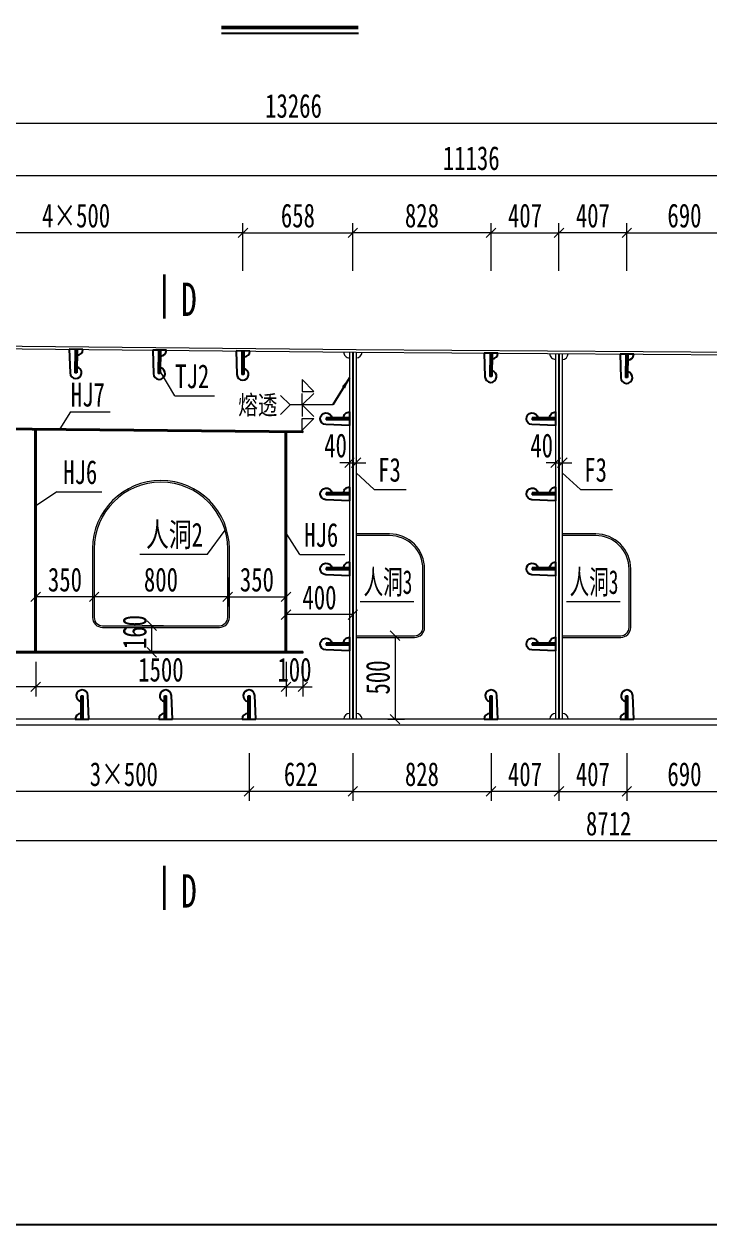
# Model space of a CAD drawing. Header units: millimetres. Extents: x -89049 to 410567, y -307459 to -100425.
# Drawn here: x 175663 to 179767, y -127671 to -120476 of the extents above; entities that cross this region are included whole.
import ezdxf
from ezdxf.enums import TextEntityAlignment as Align

# ---------------------------------------------------------------- set-up
doc = ezdxf.new("R2010")
doc.units = ezdxf.units.MM
doc.layers.get('Defpoints').update_dxf_attribs({"color": 8})
for name, color, linetype, lineweight in [('Dim', 4, 'Continuous', 15), ('文字', 7, 'Continuous', 15), ('粗线', 3, 'Continuous', 35), ('细实线', 4, 'Continuous', 15), ('钢板粗线', 1, 'Continuous', 25), ('钢板细线', 6, 'Continuous', 15)]:
    doc.layers.add(name, color=color, linetype=linetype, lineweight=lineweight)
doc.layers.add('Text', color=4, linetype='Continuous')
doc.styles.add('111', font='', dxfattribs={"width": 0.7})
doc.styles.add('BM_Dim', font='', dxfattribs={"width": 0.85})
doc.styles.add('SMEDI', font='', dxfattribs={"width": 0.75})
doc.styles.get("Standard").update_dxf_attribs({"font": ''})
doc.styles.get('111').set_extended_font_data('仿宋_GB2312')
doc.styles.get('BM_Dim').set_extended_font_data('仿宋_GB2312')
doc.styles.get('SMEDI').set_extended_font_data('仿宋_GB2312')
doc.styles.get('Standard').set_extended_font_data('仿宋_GB2312')
doc.dimstyles.new('200', dxfattribs={"dimscale": 0, "dimtxt": 2.5, "dimasz": 1, "dimexe": 1, "dimexo": 1, "dimgap": 0.6, "dimtad": 1, "dimdec": 0, "dimdsep": 46, "dimtxsty": '111', "dimblk": 'OBLIQUE', "dimcen": 0, "dimclrd": 4, "dimclre": 4, "dimclrt": 4, "dimadec": 1, "dimazin": 2, "dimtfac": 1, "dimtdec": 0, "dimtix": 1, "dimtmove": 2, "dimatfit": 3, "dimfxl": 4, "dimfxlon": 1, "dimtolj": 1, "dimlwd": -1, "dimlwe": -1, "dimarcsym": 0})
doc.dimstyles.new('MSteel_1.0_1.0', dxfattribs={"dimtxt": 3, "dimasz": 1.2, "dimexe": 1, "dimexo": 1, "dimgap": 1, "dimtad": 3, "dimtoh": 1, "dimdec": 0, "dimzin": 0, "dimdsep": 46, "dimtxsty": 'Standard', "dimblk": 'ARCHTICK', "dimcen": 0.09, "dimclrd": 3, "dimclre": 3, "dimadec": 0, "dimazin": 0, "dimtfac": 1, "dimtdec": 4, "dimtofl": 0, "dimtmove": 0, "dimatfit": 3, "dimfxl": 1, "dimtolj": 1, "dimtzin": 0, "dimarcsym": 0})

# ---------------------------------------------------------------- blocks, each defined once
blk = doc.blocks.new('_Oblique')
at = {"color": 0, "linetype": 'ByBlock', "lineweight": -2}
blk.add_line((-0.5, -0.5), (0.5, 0.5), dxfattribs=at)
blk = doc.blocks.new('*D1862')
at = {"layer": 'Defpoints', "color": 0, "transparency": 16777216}
for p in [(175733.6, -124241), (177233.6, -124241), (175733.6, -124447.2)]:
    blk.add_point(p, dxfattribs=at)
at = {"layer": '细实线', "color": 4, "transparency": 16777216}
for p, q in [((175733.6, -124298.1), (175733.6, -124504.4)), ((177233.6, -124298.1), (177233.6, -124504.4)), ((177233.6, -124447.2), (175733.6, -124447.2))]:
    blk.add_line(p, q, dxfattribs=at)
at = {"layer": '细实线', "color": 4, "transparency": 16777216, "xscale": 57.14285714285715, "yscale": 57.14285714285715, "zscale": 57.14285714285715, "rotation": 180}
blk.add_blockref('_Oblique', (175733.6, -124447.2), dxfattribs=at)
at = {"layer": '细实线', "color": 4, "transparency": 16777216, "xscale": 57.14285714285715, "yscale": 57.14285714285715, "zscale": 57.14285714285715}
blk.add_blockref('_Oblique', (177233.6, -124447.2), dxfattribs=at)
at = {"layer": '细实线', "color": 4, "transparency": 16777216, "insert": (176483.6, -124345), "char_height": 142.86, "attachment_point": 5, "style": '111'}
blk.add_mtext('\\A1;1500', dxfattribs=at)
blk = doc.blocks.new('*D1863')
at = {"layer": 'Defpoints', "color": 0, "transparency": 16777216}
for p in [(176083.8, -123740.5), (176883.8, -123734.2), (176083.8, -123907.9)]:
    blk.add_point(p, dxfattribs=at)
at = {"layer": '细实线', "color": 4, "transparency": 16777216}
for p, q in [((176083.8, -123797.7), (176083.8, -123965)), ((176883.8, -123791.4), (176883.8, -123965)), ((176883.8, -123907.9), (176083.8, -123907.9))]:
    blk.add_line(p, q, dxfattribs=at)
at = {"layer": '细实线', "color": 4, "transparency": 16777216, "xscale": 57.14285714285715, "yscale": 57.14285714285715, "zscale": 57.14285714285715, "rotation": 180}
blk.add_blockref('_Oblique', (176083.8, -123907.9), dxfattribs=at)
at = {"layer": '细实线', "color": 4, "transparency": 16777216, "xscale": 57.14285714285715, "yscale": 57.14285714285715, "zscale": 57.14285714285715}
blk.add_blockref('_Oblique', (176883.8, -123907.9), dxfattribs=at)
at = {"layer": '细实线', "color": 4, "transparency": 16777216, "insert": (176483.8, -123805.6), "char_height": 142.86, "attachment_point": 5, "style": '111'}
blk.add_mtext('\\A1;800', dxfattribs=at)
blk = doc.blocks.new('*D1864')
at = {"layer": 'Defpoints', "color": 0, "transparency": 16777216}
for p in [(177233.6, -123752.3), (177633.6, -123784.6), (177233.6, -124014.7)]:
    blk.add_point(p, dxfattribs=at)
at = {"layer": '细实线', "color": 4, "transparency": 16777216}
for p, q in [((177233.6, -123809.4), (177233.6, -124071.8)), ((177633.6, -123841.7), (177633.6, -124071.8)), ((177633.6, -124014.7), (177233.6, -124014.7))]:
    blk.add_line(p, q, dxfattribs=at)
at = {"layer": '细实线', "color": 4, "transparency": 16777216, "xscale": 57.14285714285715, "yscale": 57.14285714285715, "zscale": 57.14285714285715, "rotation": 180}
blk.add_blockref('_Oblique', (177233.6, -124014.7), dxfattribs=at)
at = {"layer": '细实线', "color": 4, "transparency": 16777216, "xscale": 57.14285714285715, "yscale": 57.14285714285715, "zscale": 57.14285714285715}
blk.add_blockref('_Oblique', (177633.6, -124014.7), dxfattribs=at)
at = {"layer": '细实线', "color": 4, "transparency": 16777216, "insert": (177433.6, -123912.5), "char_height": 142.86, "attachment_point": 5, "style": '111'}
blk.add_mtext('\\A1;400', dxfattribs=at)
blk = doc.blocks.new('*D1866')
at = {"layer": 'Defpoints', "color": 0, "transparency": 16777216}
for p in [(183910.9, -121382.7), (172775.3, -122377.2), (183910.9, -122383.5)]:
    blk.add_point(p, dxfattribs=at)
at = {"layer": '细实线', "color": 4, "transparency": 16777216}
for p, q in [((172775.3, -121611.3), (172775.3, -121325.6)), ((183910.9, -121611.3), (183910.9, -121325.6)), ((172775.3, -121382.7), (183910.9, -121382.7))]:
    blk.add_line(p, q, dxfattribs=at)
at = {"layer": '细实线', "color": 4, "transparency": 16777216, "xscale": 57.14285714285715, "yscale": 57.14285714285715, "zscale": 57.14285714285715, "rotation": 180}
blk.add_blockref('_Oblique', (172775.3, -121382.7), dxfattribs=at)
at = {"layer": '细实线', "color": 4, "transparency": 16777216, "xscale": 57.14285714285715, "yscale": 57.14285714285715, "zscale": 57.14285714285715}
blk.add_blockref('_Oblique', (183910.9, -121382.7), dxfattribs=at)
at = {"layer": '细实线', "color": 4, "transparency": 16777216, "insert": (178343.1, -121280.5), "char_height": 142.86, "attachment_point": 5, "style": '111'}
blk.add_mtext('\\A1;11136', dxfattribs=at)
blk = doc.blocks.new('*D1867')
at = {"layer": 'Defpoints', "color": 0, "transparency": 16777216}
for p in [(174810.5, -124643.6), (183522.1, -124677), (174810.5, -125369.4)]:
    blk.add_point(p, dxfattribs=at)
at = {"layer": '细实线', "color": 4, "transparency": 16777216}
for p, q in [((174810.5, -125140.8), (174810.5, -125426.5)), ((183522.1, -125140.8), (183522.1, -125426.5)), ((183522.1, -125369.4), (174810.5, -125369.4))]:
    blk.add_line(p, q, dxfattribs=at)
at = {"layer": '细实线', "color": 4, "transparency": 16777216, "xscale": 57.14285714285715, "yscale": 57.14285714285715, "zscale": 57.14285714285715, "rotation": 180}
blk.add_blockref('_Oblique', (174810.5, -125369.4), dxfattribs=at)
at = {"layer": '细实线', "color": 4, "transparency": 16777216, "xscale": 57.14285714285715, "yscale": 57.14285714285715, "zscale": 57.14285714285715}
blk.add_blockref('_Oblique', (183522.1, -125369.4), dxfattribs=at)
at = {"layer": '细实线', "color": 4, "transparency": 16777216, "insert": (179166.3, -125267.2), "char_height": 142.86, "attachment_point": 5, "style": '111'}
blk.add_mtext('\\A1;8712', dxfattribs=at)
blk = doc.blocks.new('*D1870')
at = {"layer": 'Defpoints', "color": 0, "transparency": 16777216}
for p in [(177011.4, -124641), (177633.6, -124641), (177011.4, -125073.3)]:
    blk.add_point(p, dxfattribs=at)
at = {"layer": '细实线', "color": 4, "transparency": 16777216}
for p, q in [((177011.4, -124844.7), (177011.4, -125130.4)), ((177633.6, -124844.7), (177633.6, -125130.4)), ((177633.6, -125073.3), (177011.4, -125073.3))]:
    blk.add_line(p, q, dxfattribs=at)
at = {"layer": '细实线', "color": 4, "transparency": 16777216, "xscale": 57.14285714285715, "yscale": 57.14285714285715, "zscale": 57.14285714285715, "rotation": 180}
blk.add_blockref('_Oblique', (177011.4, -125073.3), dxfattribs=at)
at = {"layer": '细实线', "color": 4, "transparency": 16777216, "xscale": 57.14285714285715, "yscale": 57.14285714285715, "zscale": 57.14285714285715}
blk.add_blockref('_Oblique', (177633.6, -125073.3), dxfattribs=at)
at = {"layer": '细实线', "color": 4, "transparency": 16777216, "insert": (177322.5, -124971.1), "char_height": 142.86, "attachment_point": 5, "style": '111'}
blk.add_mtext('\\A1;622', dxfattribs=at)
blk = doc.blocks.new('*D1877')
at = {"layer": 'Defpoints', "color": 0, "transparency": 16777216}
for p in [(183910.9, -121069.4), (170645.3, -122369.7), (183910.9, -122383.5)]:
    blk.add_point(p, dxfattribs=at)
at = {"layer": '细实线', "color": 4, "transparency": 16777216}
for p, q in [((170645.3, -121298), (170645.3, -121012.3)), ((183910.9, -121298), (183910.9, -121012.3)), ((170645.3, -121069.4), (183910.9, -121069.4))]:
    blk.add_line(p, q, dxfattribs=at)
at = {"layer": '细实线', "color": 4, "transparency": 16777216, "xscale": 57.14285714285715, "yscale": 57.14285714285715, "zscale": 57.14285714285715, "rotation": 180}
blk.add_blockref('_Oblique', (170645.3, -121069.4), dxfattribs=at)
at = {"layer": '细实线', "color": 4, "transparency": 16777216, "xscale": 57.14285714285715, "yscale": 57.14285714285715, "zscale": 57.14285714285715}
blk.add_blockref('_Oblique', (183910.9, -121069.4), dxfattribs=at)
at = {"layer": '细实线', "color": 4, "transparency": 16777216, "insert": (177278.1, -120967.2), "char_height": 142.86, "attachment_point": 5, "style": '111'}
blk.add_mtext('\\A1;13266', dxfattribs=at)
blk = doc.blocks.new('*D1878')
at = {"layer": 'Defpoints', "color": 0, "transparency": 16777216}
for p in [(177233.6, -124241), (177333.6, -124241), (177333.6, -124447.2)]:
    blk.add_point(p, dxfattribs=at)
at = {"layer": '细实线', "color": 4, "transparency": 16777216}
for p, q in [((177233.6, -124298.1), (177233.6, -124504.4)), ((177333.6, -124298.1), (177333.6, -124504.4)), ((177233.6, -124447.2), (177176.5, -124447.2)), ((177233.6, -124447.2), (177333.6, -124447.2)), ((177333.6, -124447.2), (177390.8, -124447.2))]:
    blk.add_line(p, q, dxfattribs=at)
at = {"layer": '细实线', "color": 4, "transparency": 16777216, "xscale": 57.14285714285715, "yscale": 57.14285714285715, "zscale": 57.14285714285715}
blk.add_blockref('_Oblique', (177233.6, -124447.2), dxfattribs=at)
at = {"layer": '细实线', "color": 4, "transparency": 16777216, "xscale": 57.14285714285715, "yscale": 57.14285714285715, "zscale": 57.14285714285715, "rotation": 180}
blk.add_blockref('_Oblique', (177333.6, -124447.2), dxfattribs=at)
at = {"layer": '细实线', "color": 4, "transparency": 16777216, "insert": (177283.6, -124345), "char_height": 142.86, "attachment_point": 5, "style": '111'}
blk.add_mtext('\\A1;100', dxfattribs=at)
blk = doc.blocks.new('*D1879')
at = {"layer": 'Defpoints', "color": 0, "transparency": 16777216}
for p in [(176883.8, -123740.3), (177233.6, -123732.4), (177233.6, -123907.9)]:
    blk.add_point(p, dxfattribs=at)
at = {"layer": '细实线', "color": 4, "transparency": 16777216}
for p, q in [((176883.8, -123797.4), (176883.8, -123965)), ((177233.6, -123789.5), (177233.6, -123965)), ((176883.8, -123907.9), (177233.6, -123907.9))]:
    blk.add_line(p, q, dxfattribs=at)
at = {"layer": '细实线', "color": 4, "transparency": 16777216, "xscale": 57.14285714285715, "yscale": 57.14285714285715, "zscale": 57.14285714285715, "rotation": 180}
blk.add_blockref('_Oblique', (176883.8, -123907.9), dxfattribs=at)
at = {"layer": '细实线', "color": 4, "transparency": 16777216, "xscale": 57.14285714285715, "yscale": 57.14285714285715, "zscale": 57.14285714285715}
blk.add_blockref('_Oblique', (177233.6, -123907.9), dxfattribs=at)
at = {"layer": '细实线', "color": 4, "transparency": 16777216, "insert": (177058.7, -123805.6), "char_height": 142.86, "attachment_point": 5, "style": '111'}
blk.add_mtext('\\A1;350', dxfattribs=at)
blk = doc.blocks.new('*D1880')
at = {"layer": 'Defpoints', "color": 0, "transparency": 16777216}
for p in [(175733.6, -123737.6), (176083.8, -123740.5), (175733.6, -123907.9)]:
    blk.add_point(p, dxfattribs=at)
at = {"layer": '细实线', "color": 4, "transparency": 16777216}
for p, q in [((175733.6, -123794.8), (175733.6, -123965)), ((176083.8, -123797.7), (176083.8, -123965)), ((176083.8, -123907.9), (175733.6, -123907.9))]:
    blk.add_line(p, q, dxfattribs=at)
at = {"layer": '细实线', "color": 4, "transparency": 16777216, "xscale": 57.14285714285715, "yscale": 57.14285714285715, "zscale": 57.14285714285715, "rotation": 180}
blk.add_blockref('_Oblique', (175733.6, -123907.9), dxfattribs=at)
at = {"layer": '细实线', "color": 4, "transparency": 16777216, "xscale": 57.14285714285715, "yscale": 57.14285714285715, "zscale": 57.14285714285715}
blk.add_blockref('_Oblique', (176083.8, -123907.9), dxfattribs=at)
at = {"layer": '细实线', "color": 4, "transparency": 16777216, "insert": (175908.7, -123805.6), "char_height": 142.86, "attachment_point": 5, "style": '111'}
blk.add_mtext('\\A1;350', dxfattribs=at)
blk = doc.blocks.new('*D1882')
at = {"layer": 'Defpoints', "color": 0, "transparency": 16777216}
for p in [(177613.6, -123049.4), (177653.6, -123056.7), (177653.6, -123104.3)]:
    blk.add_point(p, dxfattribs=at)
at = {"layer": '细实线', "color": 4, "transparency": 16777216}
for p, q in [((177613.6, -123104.3), (177556.5, -123104.3)), ((177613.6, -123104.3), (177613.6, -123161.4)), ((177613.6, -123104.3), (177653.6, -123104.3)), ((177653.6, -123104.3), (177653.6, -123161.4)), ((177653.6, -123104.3), (177710.8, -123104.3))]:
    blk.add_line(p, q, dxfattribs=at)
at = {"layer": '细实线', "color": 4, "transparency": 16777216, "xscale": 57.14285714285715, "yscale": 57.14285714285715, "zscale": 57.14285714285715}
blk.add_blockref('_Oblique', (177613.6, -123104.3), dxfattribs=at)
at = {"layer": '细实线', "color": 4, "transparency": 16777216, "xscale": 57.14285714285715, "yscale": 57.14285714285715, "zscale": 57.14285714285715, "rotation": 180}
blk.add_blockref('_Oblique', (177653.6, -123104.3), dxfattribs=at)
at = {"layer": '细实线', "color": 4, "transparency": 16777216, "insert": (177530.1, -123002), "char_height": 142.86, "attachment_point": 5, "style": '111'}
blk.add_mtext('\\A1;40', dxfattribs=at)
blk = doc.blocks.new('14-160加劲 有过焊孔')
at = {"layer": 'Defpoints'}
blk.add_line((38609.4, 31489.3), (38609.4, 31629.3), dxfattribs=at)
at = {"layer": '钢板粗线', "color": 7}
for p, q in [((38603.4, 31489.3), (38603.4, 31629.3)), ((38603.4, 31629.3), (38615.4, 31629.3)), ((38615.4, 31489.3), (38615.4, 31629.3)), ((38650.4, 31489.3), (38644.3, 31630.8)), ((38568.4, 31489.3), (38650.4, 31489.3))]:
    blk.add_line(p, q, dxfattribs=at)
for centre, start, end in [((38609.4, 31629.3), 2.44105, 260.12911), ((38603.4, 31489.3), 90, 180)]:
    blk.add_arc(centre, 35, start, end, dxfattribs=at)
blk = doc.blocks.new('*D1883')
at = {"layer": 'Defpoints', "color": 0, "transparency": 16777216}
for p in [(175035.9, -124241), (175733.6, -124241), (175035.9, -124447.2)]:
    blk.add_point(p, dxfattribs=at)
at = {"layer": '细实线', "color": 4, "transparency": 16777216}
for p, q in [((175035.9, -124298.1), (175035.9, -124504.4)), ((175733.6, -124298.1), (175733.6, -124504.4)), ((175733.6, -124447.2), (175035.9, -124447.2))]:
    blk.add_line(p, q, dxfattribs=at)
at = {"layer": '细实线', "color": 4, "transparency": 16777216, "xscale": 57.14285714285715, "yscale": 57.14285714285715, "zscale": 57.14285714285715, "rotation": 180}
blk.add_blockref('_Oblique', (175035.9, -124447.2), dxfattribs=at)
at = {"layer": '细实线', "color": 4, "transparency": 16777216, "xscale": 57.14285714285715, "yscale": 57.14285714285715, "zscale": 57.14285714285715}
blk.add_blockref('_Oblique', (175733.6, -124447.2), dxfattribs=at)
at = {"layer": '细实线', "color": 4, "transparency": 16777216, "insert": (175384.7, -124345), "char_height": 142.86, "attachment_point": 5, "style": '111'}
blk.add_mtext('\\A1;698', dxfattribs=at)
blk = doc.blocks.new('12-140加劲 有过焊孔')
at = {"layer": 'Defpoints'}
blk.add_line((0, 0), (0, 140), dxfattribs=at)
at = {"layer": '钢板粗线', "color": 7}
for p, q in [((-6, 0), (-6, 140)), ((-6, 140), (6, 140)), ((6, 0), (6, 140)), ((41, 0), (35, 141.5)), ((-41, 0), (41, 0))]:
    blk.add_line(p, q, dxfattribs=at)
for centre, start, end in [((0, 140), 2.44105, 260.12911), ((-6, 0), 90, 180)]:
    blk.add_arc(centre, 35, start, end, dxfattribs=at)
blk = doc.blocks.new('*D1892')
at = {"layer": 'Defpoints', "color": 0, "transparency": 16777216}
for p in [(174975.3, -121726.8), (174975.3, -122415.2), (176975.3, -122435.3)]:
    blk.add_point(p, dxfattribs=at)
at = {"layer": '细实线', "color": 4, "transparency": 16777216}
for p, q in [((174975.3, -121955.3), (174975.3, -121669.6)), ((176975.3, -121955.3), (176975.3, -121669.6)), ((176975.3, -121726.8), (174975.3, -121726.8))]:
    blk.add_line(p, q, dxfattribs=at)
at = {"layer": '细实线', "color": 4, "transparency": 16777216, "xscale": 57.14285714285715, "yscale": 57.14285714285715, "zscale": 57.14285714285715, "rotation": 180}
blk.add_blockref('_Oblique', (174975.3, -121726.8), dxfattribs=at)
at = {"layer": '细实线', "color": 4, "transparency": 16777216, "xscale": 57.14285714285715, "yscale": 57.14285714285715, "zscale": 57.14285714285715}
blk.add_blockref('_Oblique', (176975.3, -121726.8), dxfattribs=at)
at = {"layer": '细实线', "color": 4, "transparency": 16777216, "insert": (175975.3, -121624.5), "char_height": 142.86, "attachment_point": 5, "style": '111'}
blk.add_mtext('\\A1;4×500', dxfattribs=at)
blk = doc.blocks.new('*D1893')
at = {"layer": 'Defpoints', "color": 0, "transparency": 16777216}
for p in [(175511.4, -124641), (177011.4, -124641), (175511.4, -125073.3)]:
    blk.add_point(p, dxfattribs=at)
at = {"layer": '细实线', "color": 4, "transparency": 16777216}
for p, q in [((175511.4, -124844.7), (175511.4, -125130.4)), ((177011.4, -124844.7), (177011.4, -125130.4)), ((177011.4, -125073.3), (175511.4, -125073.3))]:
    blk.add_line(p, q, dxfattribs=at)
at = {"layer": '细实线', "color": 4, "transparency": 16777216, "xscale": 57.14285714285715, "yscale": 57.14285714285715, "zscale": 57.14285714285715, "rotation": 180}
blk.add_blockref('_Oblique', (175511.4, -125073.3), dxfattribs=at)
at = {"layer": '细实线', "color": 4, "transparency": 16777216, "xscale": 57.14285714285715, "yscale": 57.14285714285715, "zscale": 57.14285714285715}
blk.add_blockref('_Oblique', (177011.4, -125073.3), dxfattribs=at)
at = {"layer": '细实线', "color": 4, "transparency": 16777216, "insert": (176261.4, -124971.1), "char_height": 142.86, "attachment_point": 5, "style": '111'}
blk.add_mtext('\\A1;3×500', dxfattribs=at)
blk = doc.blocks.new('*D1895')
at = {"layer": 'Defpoints', "color": 0, "transparency": 16777216}
for p in [(177633.6, -121726.8), (176975.3, -122435.2), (177633.6, -122450.1)]:
    blk.add_point(p, dxfattribs=at)
at = {"layer": '细实线', "color": 4, "transparency": 16777216}
for p, q in [((176975.3, -121955.3), (176975.3, -121669.6)), ((177633.6, -121955.3), (177633.6, -121669.6)), ((176975.3, -121726.8), (177633.6, -121726.8))]:
    blk.add_line(p, q, dxfattribs=at)
at = {"layer": '细实线', "color": 4, "transparency": 16777216, "xscale": 57.14285714285715, "yscale": 57.14285714285715, "zscale": 57.14285714285715, "rotation": 180}
blk.add_blockref('_Oblique', (176975.3, -121726.8), dxfattribs=at)
at = {"layer": '细实线', "color": 4, "transparency": 16777216, "xscale": 57.14285714285715, "yscale": 57.14285714285715, "zscale": 57.14285714285715}
blk.add_blockref('_Oblique', (177633.6, -121726.8), dxfattribs=at)
at = {"layer": '细实线', "color": 4, "transparency": 16777216, "insert": (177304.4, -121624.5), "char_height": 142.86, "attachment_point": 5, "style": '111'}
blk.add_mtext('\\A1;658', dxfattribs=at)
blk = doc.blocks.new('全融透2')
at = {"layer": 'Dim'}
blk.add_line((0, 0), (-4.48, 0), dxfattribs=at)
for points in [[(-3.23, 2.65), (-3.23, 1.41), (-2, 1.41)], [(-3.23, -2.65), (-3.23, -1.41), (-2, -1.41)]]:
    blk.add_lwpolyline(points, close=True, dxfattribs=at)
for points in [[(-5.48, 1), (-4.48, 0), (-5.48, -1)], [(-2, 1.21), (-3.23, 0), (-3.23, 1.21)], [(-2, -1.21), (-3.23, 0), (-3.23, -1.21)]]:
    blk.add_lwpolyline(points, dxfattribs=at)
at = {"layer": 'Text', "style": 'SMEDI', "width": 0.75}
blk.add_text('熔透', height=2, dxfattribs=at).set_placement((-9.92, 0), align=Align.MIDDLE_LEFT)
blk = doc.blocks.new('_ArchTick')
at = {"color": 0, "linetype": 'ByBlock', "const_width": 0.15}
blk.add_lwpolyline([(-0.5, -0.5), (0.5, 0.5)], dxfattribs=at)
blk = doc.blocks.new('*D1896')
at = {"layer": 'Defpoints', "color": 0, "transparency": 16777216}
for p in [(177785.9, -124141), (177785.9, -124641), (177886.2, -124641)]:
    blk.add_point(p, dxfattribs=at)
at = {"layer": '细实线', "color": 4, "transparency": 16777216}
for p, q in [((177843.1, -124141), (177943.4, -124141)), ((177886.2, -124141), (177886.2, -124641)), ((177843.1, -124641), (177943.4, -124641))]:
    blk.add_line(p, q, dxfattribs=at)
at = {"layer": '细实线', "color": 4, "transparency": 16777216, "xscale": 57.14285714285715, "yscale": 57.14285714285715, "zscale": 57.14285714285715}
for p, rotation in [((177886.2, -124141), 90), ((177886.2, -124641), 270)]:
    blk.add_blockref('_Oblique', p, dxfattribs=dict(at, rotation=rotation))
at = {"layer": '细实线', "color": 4, "transparency": 16777216, "insert": (177784, -124391), "char_height": 142.86, "attachment_point": 5, "rotation": 90, "style": '111'}
blk.add_mtext('\\A1;500', dxfattribs=at)
blk = doc.blocks.new('*D1897')
at = {"layer": 'Defpoints', "color": 0, "transparency": 16777216}
for p in [(176429, -124081), (176555.9, -124081), (176555.9, -124241)]:
    blk.add_point(p, dxfattribs=at)
at = {"layer": '细实线', "color": 4, "transparency": 16777216}
for p, q in [((176498.8, -124081), (176371.9, -124081)), ((176429, -124241), (176429, -124081)), ((176498.8, -124241), (176371.9, -124241))]:
    blk.add_line(p, q, dxfattribs=at)
at = {"layer": '细实线', "color": 4, "transparency": 16777216, "xscale": 57.14285714285715, "yscale": 57.14285714285715, "zscale": 57.14285714285715}
for p, rotation in [((176429, -124081), 90), ((176429, -124241), 270)]:
    blk.add_blockref('_Oblique', p, dxfattribs=dict(at, rotation=rotation))
at = {"layer": '细实线', "color": 4, "transparency": 16777216, "insert": (176326.8, -124119), "char_height": 142.86, "attachment_point": 5, "rotation": 90, "style": '111'}
blk.add_mtext('\\A1;160', dxfattribs=at)
blk = doc.blocks.new('*D1898')
at = {"layer": 'Defpoints', "color": 0, "transparency": 16777216}
for p in [(172810.9, -122411.8), (174707.9, -124615.7), (174826.2, -124643.6), (174866.6, -124643.6), (181939.5, -124643.6)]:
    blk.add_point(p, dxfattribs=at)
at = {"layer": '细实线', "color": 4, "transparency": 16777216}
blk.add_line((174769, -124643.6), (174648.3, -124643.6), dxfattribs=at)
blk.add_arc((174866.6, -124643.6), 161.2, 132.64892, 180, dxfattribs=at)
at = {"layer": '细实线', "color": 4, "transparency": 16777216, "xscale": 57.14285714285715, "yscale": 57.14285714285715, "zscale": 57.14285714285715}
for p, rotation in [((174757.4, -124525), 42.64891912976159), ((174705.5, -124643.6), 270)]:
    blk.add_blockref('_Oblique', p, dxfattribs=dict(at, rotation=rotation))
at = {"layer": '细实线', "color": 4, "transparency": 16777216, "insert": (174568, -124545.7), "char_height": 142.857, "attachment_point": 5, "rotation": 71.85434, "style": '111'}
blk.add_mtext('\\A1;47.4%%d', dxfattribs=at)
blk = doc.blocks.new('*D1931')
at = {"layer": 'Defpoints', "color": 0, "transparency": 16777216}
for p in [(177633.6, -124641), (178461.6, -124641), (178461.6, -125073.3)]:
    blk.add_point(p, dxfattribs=at)
at = {"layer": '细实线', "color": 4, "transparency": 16777216}
for p, q in [((177633.6, -124844.7), (177633.6, -125130.4)), ((178461.6, -124844.7), (178461.6, -125130.4)), ((177633.6, -125073.3), (178461.6, -125073.3))]:
    blk.add_line(p, q, dxfattribs=at)
at = {"layer": '细实线', "color": 4, "transparency": 16777216, "xscale": 57.14285714285715, "yscale": 57.14285714285715, "zscale": 57.14285714285715, "rotation": 180}
blk.add_blockref('_Oblique', (177633.6, -125073.3), dxfattribs=at)
at = {"layer": '细实线', "color": 4, "transparency": 16777216, "xscale": 57.14285714285715, "yscale": 57.14285714285715, "zscale": 57.14285714285715}
blk.add_blockref('_Oblique', (178461.6, -125073.3), dxfattribs=at)
at = {"layer": '细实线', "color": 4, "transparency": 16777216, "insert": (178047.6, -124971.1), "char_height": 142.86, "attachment_point": 5, "style": '111'}
blk.add_mtext('\\A1;828', dxfattribs=at)
blk = doc.blocks.new('*D1932')
at = {"layer": 'Defpoints', "color": 0, "transparency": 16777216}
for p in [(178461.6, -124641), (178868.5, -124641), (178461.6, -125073.3)]:
    blk.add_point(p, dxfattribs=at)
at = {"layer": '细实线', "color": 4, "transparency": 16777216}
for p, q in [((178461.6, -124844.7), (178461.6, -125130.4)), ((178868.5, -124844.7), (178868.5, -125130.4)), ((178868.5, -125073.3), (178461.6, -125073.3))]:
    blk.add_line(p, q, dxfattribs=at)
at = {"layer": '细实线', "color": 4, "transparency": 16777216, "xscale": 57.14285714285715, "yscale": 57.14285714285715, "zscale": 57.14285714285715, "rotation": 180}
blk.add_blockref('_Oblique', (178461.6, -125073.3), dxfattribs=at)
at = {"layer": '细实线', "color": 4, "transparency": 16777216, "xscale": 57.14285714285715, "yscale": 57.14285714285715, "zscale": 57.14285714285715}
blk.add_blockref('_Oblique', (178868.5, -125073.3), dxfattribs=at)
at = {"layer": '细实线', "color": 4, "transparency": 16777216, "insert": (178665.1, -124971.1), "char_height": 142.86, "attachment_point": 5, "style": '111'}
blk.add_mtext('\\A1;407', dxfattribs=at)
blk = doc.blocks.new('*D1933')
at = {"layer": 'Defpoints', "color": 0, "transparency": 16777216}
for p in [(179275.4, -124641), (179965.6, -124641), (179965.6, -125073.3)]:
    blk.add_point(p, dxfattribs=at)
at = {"layer": '细实线', "color": 4, "transparency": 16777216}
for p, q in [((179275.4, -124844.7), (179275.4, -125130.4)), ((179965.6, -124844.7), (179965.6, -125130.4)), ((179275.4, -125073.3), (179965.6, -125073.3))]:
    blk.add_line(p, q, dxfattribs=at)
at = {"layer": '细实线', "color": 4, "transparency": 16777216, "xscale": 57.14285714285715, "yscale": 57.14285714285715, "zscale": 57.14285714285715, "rotation": 180}
blk.add_blockref('_Oblique', (179275.4, -125073.3), dxfattribs=at)
at = {"layer": '细实线', "color": 4, "transparency": 16777216, "xscale": 57.14285714285715, "yscale": 57.14285714285715, "zscale": 57.14285714285715}
blk.add_blockref('_Oblique', (179965.6, -125073.3), dxfattribs=at)
at = {"layer": '细实线', "color": 4, "transparency": 16777216, "insert": (179620.5, -124971.1), "char_height": 142.86, "attachment_point": 5, "style": '111'}
blk.add_mtext('\\A1;690', dxfattribs=at)
blk = doc.blocks.new('*D1934')
at = {"layer": 'Defpoints', "color": 0, "transparency": 16777216}
for p in [(178868.5, -124641), (179275.4, -124641), (179275.4, -125073.3)]:
    blk.add_point(p, dxfattribs=at)
at = {"layer": '细实线', "color": 4, "transparency": 16777216}
for p, q in [((178868.5, -124844.7), (178868.5, -125130.4)), ((179275.4, -124844.7), (179275.4, -125130.4)), ((178868.5, -125073.3), (179275.4, -125073.3))]:
    blk.add_line(p, q, dxfattribs=at)
at = {"layer": '细实线', "color": 4, "transparency": 16777216, "xscale": 57.14285714285715, "yscale": 57.14285714285715, "zscale": 57.14285714285715, "rotation": 180}
blk.add_blockref('_Oblique', (178868.5, -125073.3), dxfattribs=at)
at = {"layer": '细实线', "color": 4, "transparency": 16777216, "xscale": 57.14285714285715, "yscale": 57.14285714285715, "zscale": 57.14285714285715}
blk.add_blockref('_Oblique', (179275.4, -125073.3), dxfattribs=at)
at = {"layer": '细实线', "color": 4, "transparency": 16777216, "insert": (179071.9, -124971.1), "char_height": 142.86, "attachment_point": 5, "style": '111'}
blk.add_mtext('\\A1;407', dxfattribs=at)
blk = doc.blocks.new('*D1935')
at = {"layer": 'Defpoints', "color": 0, "transparency": 16777216}
for p in [(178848.5, -123049.4), (178888.5, -123056.7), (178888.5, -123104.3)]:
    blk.add_point(p, dxfattribs=at)
at = {"layer": '细实线', "color": 4, "transparency": 16777216}
for p, q in [((178848.5, -123104.3), (178791.4, -123104.3)), ((178848.5, -123104.3), (178848.5, -123161.4)), ((178848.5, -123104.3), (178888.5, -123104.3)), ((178888.5, -123104.3), (178888.5, -123161.4)), ((178888.5, -123104.3), (178945.6, -123104.3))]:
    blk.add_line(p, q, dxfattribs=at)
at = {"layer": '细实线', "color": 4, "transparency": 16777216, "xscale": 57.14285714285715, "yscale": 57.14285714285715, "zscale": 57.14285714285715}
blk.add_blockref('_Oblique', (178848.5, -123104.3), dxfattribs=at)
at = {"layer": '细实线', "color": 4, "transparency": 16777216, "xscale": 57.14285714285715, "yscale": 57.14285714285715, "zscale": 57.14285714285715, "rotation": 180}
blk.add_blockref('_Oblique', (178888.5, -123104.3), dxfattribs=at)
at = {"layer": '细实线', "color": 4, "transparency": 16777216, "insert": (178765, -123002), "char_height": 142.86, "attachment_point": 5, "style": '111'}
blk.add_mtext('\\A1;40', dxfattribs=at)
blk = doc.blocks.new('*D1936')
at = {"layer": 'Defpoints', "color": 0, "transparency": 16777216}
for p in [(177633.6, -121726.8), (177633.6, -122450.1), (178461.6, -122448)]:
    blk.add_point(p, dxfattribs=at)
at = {"layer": '细实线', "color": 4, "transparency": 16777216}
for p, q in [((177633.6, -121955.3), (177633.6, -121669.6)), ((178461.6, -121955.3), (178461.6, -121669.6)), ((178461.6, -121726.8), (177633.6, -121726.8))]:
    blk.add_line(p, q, dxfattribs=at)
at = {"layer": '细实线', "color": 4, "transparency": 16777216, "xscale": 57.14285714285715, "yscale": 57.14285714285715, "zscale": 57.14285714285715, "rotation": 180}
blk.add_blockref('_Oblique', (177633.6, -121726.8), dxfattribs=at)
at = {"layer": '细实线', "color": 4, "transparency": 16777216, "xscale": 57.14285714285715, "yscale": 57.14285714285715, "zscale": 57.14285714285715}
blk.add_blockref('_Oblique', (178461.6, -121726.8), dxfattribs=at)
at = {"layer": '细实线', "color": 4, "transparency": 16777216, "insert": (178047.6, -121624.5), "char_height": 142.86, "attachment_point": 5, "style": '111'}
blk.add_mtext('\\A1;828', dxfattribs=at)
blk = doc.blocks.new('*D1937')
at = {"layer": 'Defpoints', "color": 0, "transparency": 16777216}
for p in [(178868.5, -121726.8), (178461.6, -122448), (178868.5, -122451)]:
    blk.add_point(p, dxfattribs=at)
at = {"layer": '细实线', "color": 4, "transparency": 16777216}
for p, q in [((178461.6, -121955.3), (178461.6, -121669.6)), ((178868.5, -121955.3), (178868.5, -121669.6)), ((178461.6, -121726.8), (178868.5, -121726.8))]:
    blk.add_line(p, q, dxfattribs=at)
at = {"layer": '细实线', "color": 4, "transparency": 16777216, "xscale": 57.14285714285715, "yscale": 57.14285714285715, "zscale": 57.14285714285715, "rotation": 180}
blk.add_blockref('_Oblique', (178461.6, -121726.8), dxfattribs=at)
at = {"layer": '细实线', "color": 4, "transparency": 16777216, "xscale": 57.14285714285715, "yscale": 57.14285714285715, "zscale": 57.14285714285715}
blk.add_blockref('_Oblique', (178868.5, -121726.8), dxfattribs=at)
at = {"layer": '细实线', "color": 4, "transparency": 16777216, "insert": (178665.1, -121624.5), "char_height": 142.86, "attachment_point": 5, "style": '111'}
blk.add_mtext('\\A1;407', dxfattribs=at)
blk = doc.blocks.new('*D1938')
at = {"layer": 'Defpoints', "color": 0, "transparency": 16777216}
for p in [(178868.5, -121726.8), (178868.5, -122451), (179275.4, -122454)]:
    blk.add_point(p, dxfattribs=at)
at = {"layer": '细实线', "color": 4, "transparency": 16777216}
for p, q in [((178868.5, -121955.3), (178868.5, -121669.6)), ((179275.4, -121955.3), (179275.4, -121669.6)), ((179275.4, -121726.8), (178868.5, -121726.8))]:
    blk.add_line(p, q, dxfattribs=at)
at = {"layer": '细实线', "color": 4, "transparency": 16777216, "xscale": 57.14285714285715, "yscale": 57.14285714285715, "zscale": 57.14285714285715, "rotation": 180}
blk.add_blockref('_Oblique', (178868.5, -121726.8), dxfattribs=at)
at = {"layer": '细实线', "color": 4, "transparency": 16777216, "xscale": 57.14285714285715, "yscale": 57.14285714285715, "zscale": 57.14285714285715}
blk.add_blockref('_Oblique', (179275.4, -121726.8), dxfattribs=at)
at = {"layer": '细实线', "color": 4, "transparency": 16777216, "insert": (179071.9, -121624.5), "char_height": 142.86, "attachment_point": 5, "style": '111'}
blk.add_mtext('\\A1;407', dxfattribs=at)
blk = doc.blocks.new('*D1939')
at = {"layer": 'Defpoints', "color": 0, "transparency": 16777216}
for p in [(179965.6, -121726.8), (179275.4, -122454), (179965.6, -122477.9)]:
    blk.add_point(p, dxfattribs=at)
at = {"layer": '细实线', "color": 4, "transparency": 16777216}
for p, q in [((179275.4, -121955.3), (179275.4, -121669.6)), ((179965.6, -121955.3), (179965.6, -121669.6)), ((179275.4, -121726.8), (179965.6, -121726.8))]:
    blk.add_line(p, q, dxfattribs=at)
at = {"layer": '细实线', "color": 4, "transparency": 16777216, "xscale": 57.14285714285715, "yscale": 57.14285714285715, "zscale": 57.14285714285715, "rotation": 180}
blk.add_blockref('_Oblique', (179275.4, -121726.8), dxfattribs=at)
at = {"layer": '细实线', "color": 4, "transparency": 16777216, "xscale": 57.14285714285715, "yscale": 57.14285714285715, "zscale": 57.14285714285715}
blk.add_blockref('_Oblique', (179965.6, -121726.8), dxfattribs=at)
at = {"layer": '细实线', "color": 4, "transparency": 16777216, "insert": (179620.5, -121624.5), "char_height": 142.86, "attachment_point": 5, "style": '111'}
blk.add_mtext('\\A1;690', dxfattribs=at)

msp = doc.modelspace()

# ---------------------------------------------------------------- linework, layer by layer
at = {"color": 4}
msp.add_line((176846.4, -120531.2), (177667.1, -120531.2), dxfattribs=at)
at = {"color": 6, "const_width": 20.6, "elevation": 0}
msp.add_lwpolyline([(176846.4, -120497), (177667.1, -120497)], dxfattribs=at)
at = {"layer": 'Defpoints', "color": 8}
for p, q in [((177633.6, -122441.8), (177633.6, -124641)), ((178868.5, -122451), (178868.5, -124641)), ((175733.6, -124241), (175733.6, -122902.8)), ((177233.6, -124241), (177233.6, -122917.8)), ((177333.6, -124241), (174935.9, -124241))]:
    msp.add_line(p, q, dxfattribs=at)
at = {"layer": 'Defpoints'}
msp.add_lwpolyline([(168566.6, -113054.1), (190566.6, -113054.1), (190566.6, -127671.3), (168566.6, -127671.3)], close=True, dxfattribs=at)
at = {"layer": 'Defpoints', "color": 8, "elevation": 0}
msp.add_lwpolyline([(173685.3, -122882.3), (177333.6, -122918.8)], dxfattribs=at)
at = {"layer": '粗线'}
for p, q in [((176504.3, -122239.7), (176504.3, -121976.4)), ((176504.3, -125783.8), (176504.3, -125520.5))]:
    msp.add_line(p, q, dxfattribs=at)
at = {"layer": '细实线'}
for p, q in [((176566.1, -122703.7), (176472.3, -122546.8)), ((176566.1, -122703.7), (176804, -122703.7)), ((175940.9, -122799), (175878.8, -122901.8)), ((175940.9, -122799), (176178.8, -122799)), ((177762, -123263.9), (177653.6, -123164.3)), ((178996.9, -123263.9), (178888.5, -123164.3)), ((175860.5, -123277.9), (175738.6, -123359.9)), ((175860.5, -123277.9), (176129.2, -123277.9)), ((177762, -123263.9), (177953.6, -123263.9)), ((178996.9, -123263.9), (179188.4, -123263.9)), ((176763.3, -123652.6), (176867.8, -123508.9)), ((177316.1, -123654.2), (177238.6, -123533.2)), ((176357.3, -123652.6), (176763.3, -123652.6)), ((177316.1, -123654.2), (177584.9, -123654.2)), ((177678.3, -123936.4), (177999.4, -123936.4)), ((178913.2, -123936.4), (179234.3, -123936.4))]:
    msp.add_line(p, q, dxfattribs=at)
at = {"layer": '钢板细线', "color": 3}
for p, q in [((177613.6, -122441.6), (177613.6, -124641)), ((177653.6, -122442), (177653.6, -124641)), ((178848.5, -122450.8), (178848.5, -124641)), ((178888.5, -122451.1), (178888.5, -124641))]:
    msp.add_line(p, q, dxfattribs=at)
at = {"layer": '钢板细线'}
for p, q in [((175728.6, -124236), (175728.6, -122907.8)), ((175738.6, -124236), (175738.6, -122907.9)), ((177228.6, -124236), (177228.6, -122922.8)), ((177238.6, -124236), (177238.6, -122922.9)), ((177333.7, -122913.8), (177333.6, -122923.8)), ((177333.6, -124236), (174935.9, -124236)), ((177333.6, -124246), (174935.9, -124246)), ((177333.6, -124236), (177333.6, -124246)), ((183522.1, -124641), (174810.5, -124641)), ((183522.1, -124677), (174810.5, -124677))]:
    msp.add_line(p, q, dxfattribs=at)
at = {"layer": '钢板细线', "elevation": 0}
for points in [[(170645.3, -122355.8), (177653.6, -122426), (179945.6, -122442.9), (184549, -122373.9)], [(170645.3, -122371.8), (177653.6, -122442), (179945.6, -122458.9), (184549, -122389.9)], [(173685.3, -122887.3), (177333.6, -122923.8)], [(173685.4, -122877.3), (177333.7, -122913.8)]]:
    msp.add_lwpolyline(points, dxfattribs=at)
at = {"layer": '钢板细线'}
for points in [[(176133.8, -124091), (176833.8, -124091, 0.414214), (176893.8, -124031), (176893.8, -123621, 1), (176073.8, -123621), (176073.8, -124031, 0.414214)], [(176133.8, -124081), (176833.8, -124081, 0.414214), (176883.8, -124031), (176883.8, -123621, 1), (176083.8, -123621), (176083.8, -124031, 0.414214)]]:
    msp.add_lwpolyline(points, format="xyb", close=True, dxfattribs=at)
at = {"layer": '钢板细线', "elevation": 0}
for points in [[(177653.6, -124151), (178003.6, -124151, 0.414214), (178063.6, -124091), (178063.6, -123741, 0.414214), (177853.6, -123531), (177653.6, -123531)], [(178888.5, -124151), (179238.5, -124151, 0.414214), (179298.5, -124091), (179298.5, -123741, 0.414214), (179088.5, -123531), (178888.5, -123531)], [(177653.6, -124141), (178003.6, -124141, 0.414214), (178053.6, -124091), (178053.6, -123741, 0.414214), (177853.6, -123541), (177653.6, -123541)], [(178888.5, -124141), (179238.5, -124141, 0.414214), (179288.5, -124091), (179288.5, -123741, 0.414214), (179088.5, -123541), (178888.5, -123541)]]:
    msp.add_lwpolyline(points, format="xyb", dxfattribs=at)
at = {"layer": '钢板细线'}
for centre, start, end in [((177613.6, -122441.6), 179.42629, 270), ((177653.6, -122442), 270, 359.57689), ((178848.5, -122450.7), 179.61752, 270), ((178888.5, -122451.1), 270, 359.50824), ((177613.6, -124641), 90, 180), ((177653.6, -124641), 0, 90), ((178848.5, -124641), 90, 180), ((178888.5, -124641), 0, 90)]:
    msp.add_arc(centre, 35, start, end, dxfattribs=at)

# ---------------------------------------------------------------- block references
at = {"layer": '细实线', "rotation": 179.4262908401}
for p in [(175975.3, -122425.2), (176475.3, -122430.2), (176975.3, -122435.2), (178461.6, -122448), (179275.4, -122454)]:
    msp.add_blockref('12-140加劲 有过焊孔', p, dxfattribs=at)
at = {"layer": '细实线', "color": 8, "xscale": 57.1428571428572, "yscale": 57.1428571428572, "zscale": 57.1428571428572}
msp.add_blockref('全融透2', (177513.8, -122758), dxfattribs=at)
at = {"layer": '钢板细线', "xscale": -1, "rotation": 89.99999999999957}
for p in [(209102.9, -84231.6), (210337.8, -84231.6), (209102.9, -84681.6), (210337.8, -84681.6), (209102.9, -85131.6), (210337.8, -85131.6), (209102.9, -85581.6), (210337.8, -85581.6)]:
    msp.add_blockref('14-160加劲 有过焊孔', p, dxfattribs=at)
at = {"layer": '钢板细线', "rotation": 359.9999999999936}
for p in [(176011.4, -124641), (176511.4, -124641), (177011.4, -124641), (178461.6, -124641), (179275.4, -124641)]:
    msp.add_blockref('12-140加劲 有过焊孔', p, dxfattribs=at)

# ---------------------------------------------------------------- texts
at = {"layer": '文字', "style": 'BM_Dim', "width": 0.7}
for p in [(176651, -122225.4), (176651, -125769.5)]:
    msp.add_text('D', height=200, dxfattribs=at).set_placement(p, align=Align.CENTER)
at = {"layer": '文字', "style": 'BM_Dim'}
for s, width, p in [('TJ2', 0.7, (176671, -122700.6)), ('HJ7', 0.7, (176045.8, -122810.7)), ('HJ6', 0.7, (176000, -123274.9)), ('F3', 0.7, (177853.3, -123260.9)), ('F3', 0.7, (179088.2, -123260.9)), ('人洞2', 0.7, (176564.9, -123649.6)), ('HJ6', 0.7, (177444, -123651.2)), ('人洞3', 0.6, (177844.1, -123933.4)), ('人洞3', 0.6, (179079, -123933.4))]:
    msp.add_text(s, height=142.86, dxfattribs=dict(at, width=width)).set_placement(p, align=Align.BOTTOM_CENTER)

# ---------------------------------------------------------------- dimensions: what is measured, and where the dimension line sits
at = {"layer": '细实线'}
for base, p1, p2, override, picture, middle in [((183910.9, -121069.4), (170645.3, -122369.7), (183910.9, -122383.5), {"dimscale": 57.142857, "dimtxsty": '111', "dimblk": 'Oblique'}, '*D1877', (177278.1, -120967.2)), ((183910.9, -121382.7), (172775.3, -122377.2), (183910.9, -122383.5), {"dimscale": 57.142857, "dimtxsty": '111', "dimblk": 'Oblique'}, '*D1866', (178343.1, -121280.5)), ((177633.6, -121726.8), (176975.3, -122435.2), (177633.6, -122450.1), {"dimscale": 57.142857, "dimblk": 'Oblique'}, '*D1895', (177304.4, -121624.5)), ((178868.5, -121726.8), (178461.6, -122448), (178868.5, -122451), {"dimscale": 57.142857, "dimblk": 'Oblique'}, '*D1937', (178665.1, -121624.5)), ((179965.6, -121726.8), (179275.4, -122454), (179965.6, -122477.9), {"dimscale": 57.142857, "dimblk": 'Oblique'}, '*D1939', (179620.5, -121624.5)), ((175733.6, -123907.9), (176083.8, -123740.5), (175733.6, -123737.6), {"dimscale": 57.142857, "dimblk": 'Oblique'}, '*D1880', (175908.7, -123805.6)), ((176083.8, -123907.9), (176883.8, -123734.2), (176083.8, -123740.5), {"dimscale": 57.142857, "dimblk": 'Oblique'}, '*D1863', (176483.8, -123805.6)), ((177233.6, -124014.7), (177633.6, -123784.6), (177233.6, -123752.3), {"dimscale": 57.142857, "dimblk": 'Oblique'}, '*D1864', (177433.6, -123912.5)), ((175035.9, -124447.2), (175733.6, -124241), (175035.9, -124241), {"dimscale": 57.142857, "dimblk": 'Oblique'}, '*D1883', (175384.7, -124345)), ((175733.6, -124447.2), (177233.6, -124241), (175733.6, -124241), {"dimscale": 57.142857, "dimblk": 'Oblique'}, '*D1862', (176483.6, -124345)), ((177333.6, -124447.2), (177233.6, -124241), (177333.6, -124241), {"dimscale": 57.142857, "dimblk": 'Oblique'}, '*D1878', (177283.6, -124345)), ((174810.5, -125369.4), (183522.1, -124677), (174810.5, -124643.6), {"dimscale": 57.142857, "dimtxsty": '111', "dimblk": 'Oblique'}, '*D1867', (179166.3, -125267.2)), ((177011.4, -125073.3), (177633.6, -124641), (177011.4, -124641), {"dimscale": 57.142857, "dimblk": 'Oblique'}, '*D1870', (177322.5, -124971.1)), ((178461.6, -125073.3), (178868.5, -124641), (178461.6, -124641), {"dimscale": 57.142857, "dimblk": 'Oblique'}, '*D1932', (178665.1, -124971.1))]:
    dim = msp.add_linear_dim(base=base, p1=p1, p2=p2, dimstyle='200', override=override, dxfattribs=at)
    dim.commit()
    dim.dimension.update_dxf_attribs({"geometry": picture, "text_midpoint": middle})
for base, p1, p2, text, picture, middle in [((174975.3, -121726.8), (176975.3, -122435.3), (174975.3, -122415.2), '4×500', '*D1892', (175975.3, -121624.5)), ((175511.4, -125073.3), (177011.4, -124641), (175511.4, -124641), '3×500', '*D1893', (176261.4, -124971.1))]:
    dim = msp.add_linear_dim(base=base, p1=p1, p2=p2, text=text, dimstyle='200', override={"dimscale": 57.142857, "dimtxsty": '111', "dimblk": 'Oblique'}, dxfattribs=at)
    dim.commit()
    dim.dimension.update_dxf_attribs({"geometry": picture, "text_midpoint": middle})
for base, p1, p2, angle, picture, middle in [((177633.6, -121726.8), (178461.6, -122448), (177633.6, -122450.1), 180, '*D1936', (178047.6, -121624.5)), ((178868.5, -121726.8), (179275.4, -122454), (178868.5, -122451), 180, '*D1938', (179071.9, -121624.5)), ((177233.6, -123907.9), (176883.8, -123740.3), (177233.6, -123732.4), 180, '*D1879', (177058.7, -123805.6)), ((177886.2, -124641), (177785.9, -124141), (177785.9, -124641), 90, '*D1896', (177784, -124391)), ((178461.6, -125073.3), (177633.6, -124641), (178461.6, -124641), 180, '*D1931', (178047.6, -124971.1)), ((179275.4, -125073.3), (178868.5, -124641), (179275.4, -124641), 180, '*D1934', (179071.9, -124971.1)), ((179965.6, -125073.3), (179275.4, -124641), (179965.6, -124641), 180, '*D1933', (179620.5, -124971.1))]:
    dim = msp.add_linear_dim(base=base, p1=p1, p2=p2, angle=angle, dimstyle='200', override={"dimscale": 57.142857, "dimblk": 'Oblique'}, dxfattribs=at)
    dim.commit()
    dim.dimension.update_dxf_attribs({"geometry": picture, "text_midpoint": middle})
dim = msp.add_angular_dim_2l(base=(174707.9, -124615.7), line1=((172810.9, -122411.8), (174866.6, -124643.6)), line2=((181939.5, -124643.6), (174826.2, -124643.6)), dimstyle='200', override={"dimscale": 57.142857, "dimblk": 'Oblique'}, dxfattribs=at)
dim.commit()
dim.dimension.update_dxf_attribs({"geometry": '*D1898', "text_midpoint": (174568, -124545.7), "dimtype": 162})
for base, p1, p2, picture, middle in [((177653.6, -123104.3), (177613.6, -123049.4), (177653.6, -123056.7), '*D1882', (177530.1, -123002)), ((178888.5, -123104.3), (178848.5, -123049.4), (178888.5, -123056.7), '*D1935', (178765, -123002))]:
    dim = msp.add_linear_dim(base=base, p1=p1, p2=p2, dimstyle='200', override={"dimscale": 57.142857, "dimblk": 'Oblique'}, dxfattribs=at)
    dim.commit()
    dim.dimension.update_dxf_attribs({"geometry": picture, "text_midpoint": middle, "dimtype": 160})
dim = msp.add_linear_dim(base=(176429, -124081), p1=(176555.9, -124241), p2=(176555.9, -124081), angle=90, dimstyle='200', override={"dimscale": 57.142857, "dimblk": 'Oblique'}, dxfattribs=at)
dim.commit()
dim.dimension.update_dxf_attribs({"geometry": '*D1897', "text_midpoint": (176326.8, -124119), "dimtype": 160})

# ---------------------------------------------------------------- leaders
at = {"layer": 'Dim'}
msp.add_leader([(177613.6, -122595), (177513.8, -122758)], dimstyle='MSteel_1.0_1.0', override={"dimscale": 57.142857, "dimclrd": 256}, dxfattribs=at)

doc.saveas('drawing.dxf')
